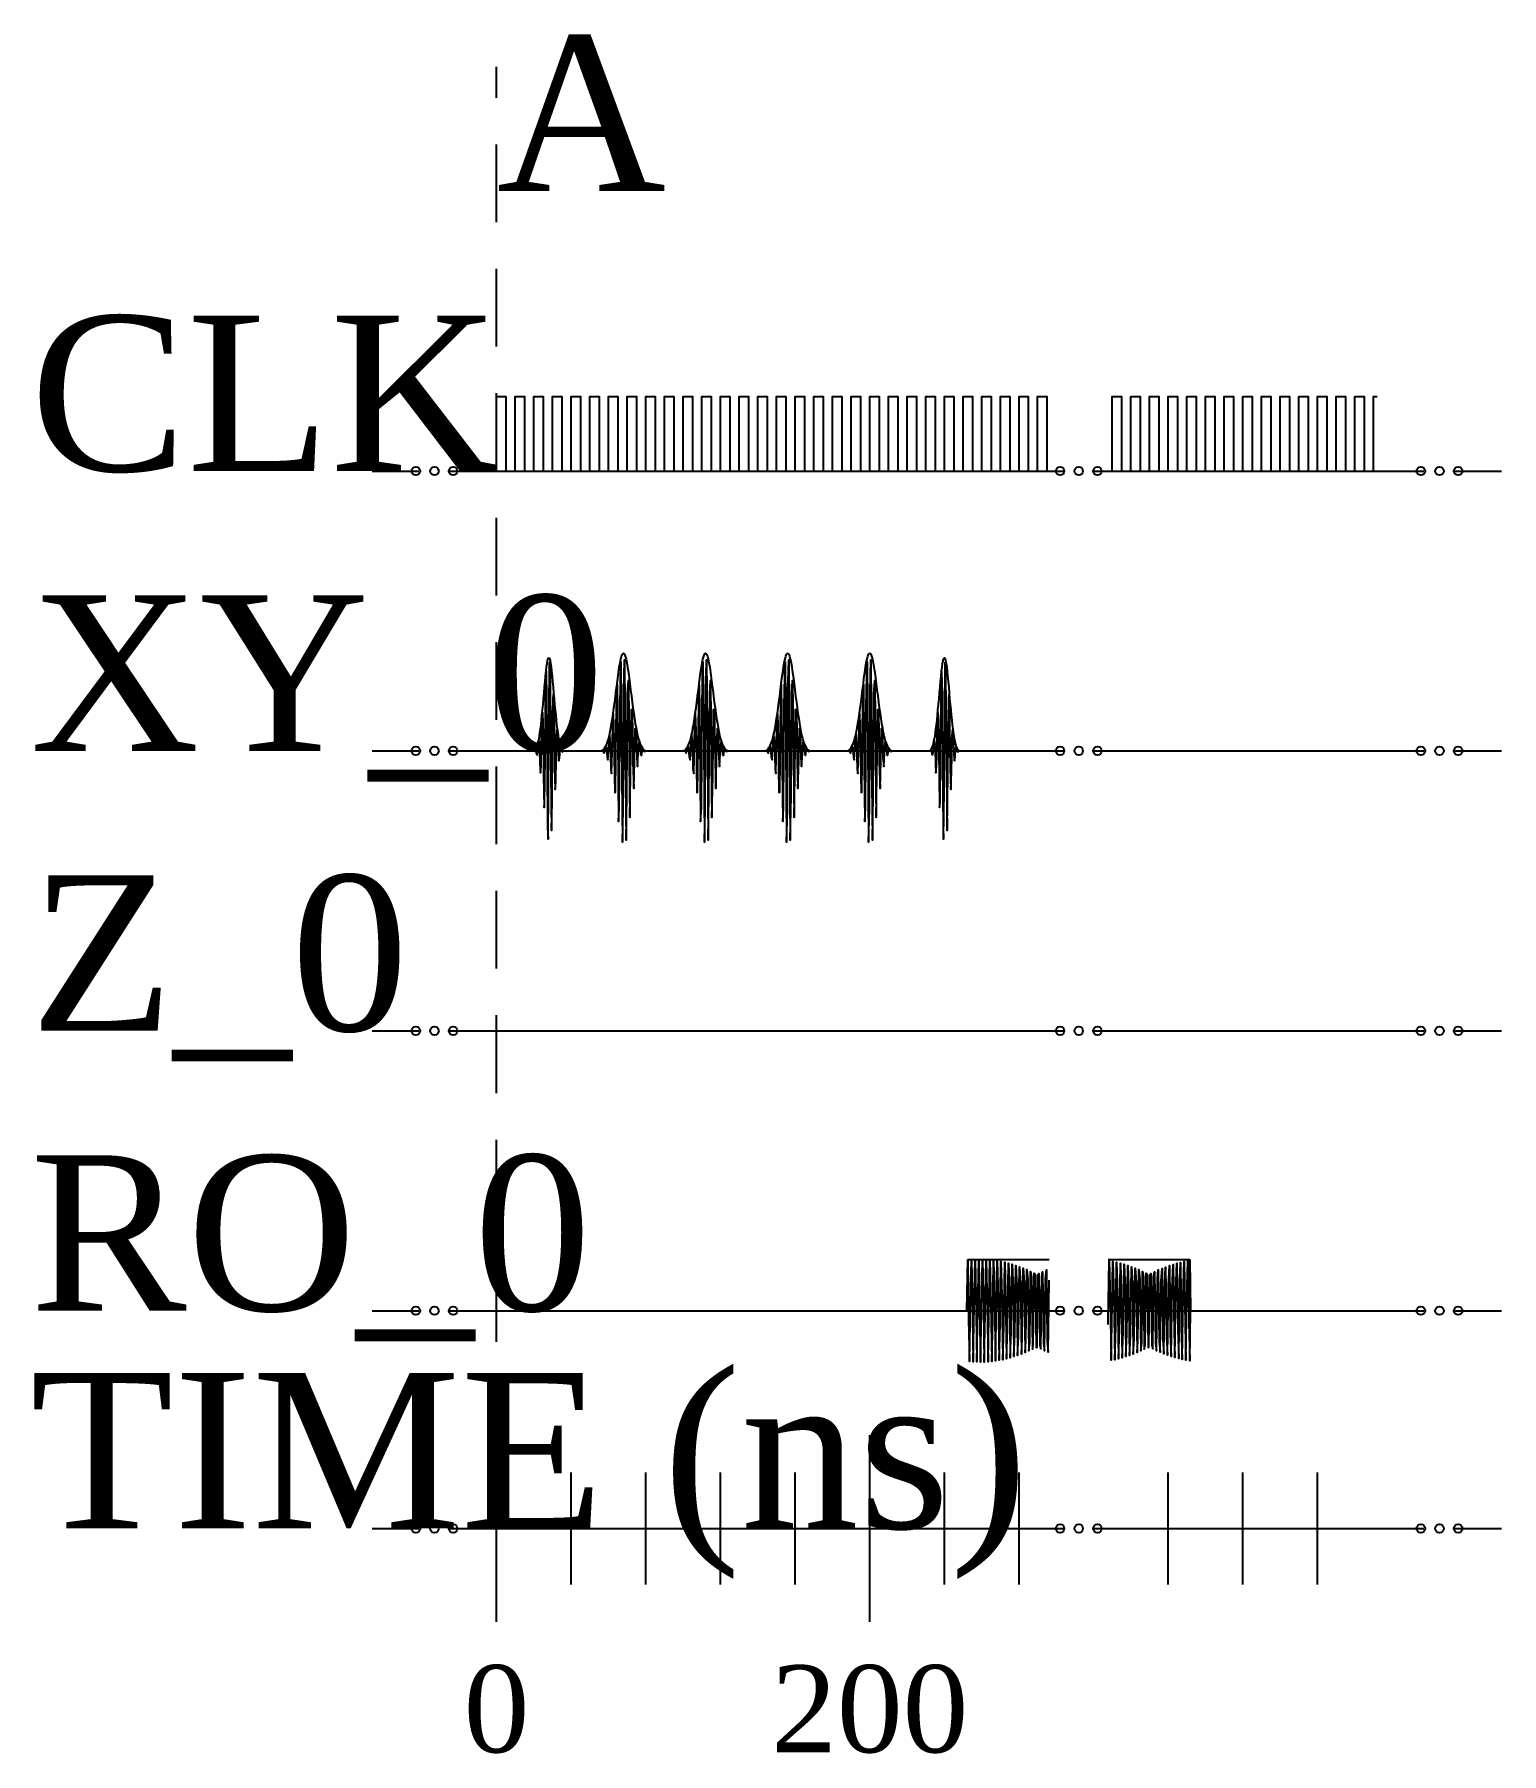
# Model space of a CAD drawing. Header units: metres. Extents: x 12 to 107, y -6 to 104.
import ezdxf
from ezdxf.enums import TextEntityAlignment as Align

# ---------------------------------------------------------------- set-up
doc = ezdxf.new("R2010")
doc.units = ezdxf.units.M
doc.linetypes.add('DASHED', pattern=[8, 5, -3])
for name, color, linetype in [('BASE', 8, 'Continuous'), ('CLK', 7, 'Continuous'), ('TEXT', 7, 'Continuous'), ('WAVE', 7, 'Continuous')]:
    doc.layers.add(name, color=color, linetype=linetype)
doc.styles.add('TNR', font='Times New Roman.ttf')

msp = doc.modelspace()

# ---------------------------------------------------------------- linework, layer by layer
at = {"layer": 'BASE', "linetype": 'DASHED'}
msp.add_line((42, 4), (42, 102), dxfattribs=at)
at = {"layer": 'BASE'}
for p, q in [((34, 76), (37, 76)), ((39, 76), (78.44, 76)), ((80.44, 76), (101.64, 76)), ((103.64, 76), (106.64, 76)), ((34, 58), (37, 58)), ((39, 58), (78.44, 58)), ((80.44, 58), (101.64, 58)), ((103.64, 58), (106.64, 58)), ((34, 40), (37, 40)), ((39, 40), (78.44, 40)), ((80.44, 40), (101.64, 40)), ((103.64, 40), (106.64, 40)), ((34, 22), (37, 22)), ((39, 22), (78.44, 22)), ((80.44, 22), (101.64, 22)), ((103.64, 22), (106.64, 22)), ((42, 2), (42, 14)), ((66, 2), (66, 14)), ((46.8, 4.4), (46.8, 11.6)), ((51.6, 4.4), (51.6, 11.6)), ((56.4, 4.4), (56.4, 11.6)), ((61.2, 4.4), (61.2, 11.6)), ((70.8, 4.4), (70.8, 11.6)), ((75.6, 4.4), (75.6, 11.6)), ((85.2, 4.4), (85.2, 11.6)), ((90, 4.4), (90, 11.6)), ((94.8, 4.4), (94.8, 11.6)), ((34, 8), (37, 8)), ((39, 8), (78.44, 8)), ((80.44, 8), (101.64, 8)), ((103.64, 8), (106.64, 8))]:
    msp.add_line(p, q, dxfattribs=at)
at = {"layer": 'CLK'}
for points in [[(42, 80.8), (42.6, 80.8), (42.6, 76), (43.2, 76), (43.2, 80.8), (43.8, 80.8), (43.8, 76), (44.4, 76), (44.4, 80.8), (45, 80.8), (45, 76), (45.6, 76), (45.6, 80.8), (46.2, 80.8), (46.2, 76), (46.8, 76), (46.8, 80.8), (47.4, 80.8), (47.4, 76), (48, 76), (48, 80.8), (48.6, 80.8), (48.6, 76), (49.2, 76), (49.2, 80.8), (49.8, 80.8), (49.8, 76), (50.4, 76), (50.4, 80.8), (51, 80.8), (51, 76), (51.6, 76), (51.6, 80.8), (52.2, 80.8), (52.2, 76), (52.8, 76), (52.8, 80.8), (53.4, 80.8), (53.4, 76), (54, 76), (54, 80.8), (54.6, 80.8), (54.6, 76), (55.2, 76), (55.2, 80.8), (55.8, 80.8), (55.8, 76), (56.4, 76), (56.4, 80.8), (57, 80.8), (57, 76), (57.6, 76), (57.6, 80.8), (58.2, 80.8), (58.2, 76), (58.8, 76), (58.8, 80.8), (59.4, 80.8), (59.4, 76), (60, 76), (60, 80.8), (60.6, 80.8), (60.6, 76), (61.2, 76), (61.2, 80.8), (61.8, 80.8), (61.8, 76), (62.4, 76), (62.4, 80.8), (63, 80.8), (63, 76), (63.6, 76), (63.6, 80.8), (64.2, 80.8), (64.2, 76), (64.8, 76), (64.8, 80.8), (65.4, 80.8), (65.4, 76), (66, 76), (66, 80.8), (66.6, 80.8), (66.6, 76), (67.2, 76), (67.2, 80.8), (67.8, 80.8), (67.8, 76), (68.4, 76), (68.4, 80.8), (69, 80.8), (69, 76), (69.6, 76), (69.6, 80.8), (70.2, 80.8), (70.2, 76), (70.8, 76), (70.8, 80.8), (71.4, 80.8), (71.4, 76), (72, 76), (72, 80.8), (72.6, 80.8), (72.6, 76), (73.2, 76), (73.2, 80.8), (73.8, 80.8), (73.8, 76), (74.4, 76), (74.4, 80.8), (75, 80.8), (75, 76), (75.6, 76), (75.6, 80.8), (76.2, 80.8), (76.2, 76), (76.8, 76), (76.8, 80.8), (77.4, 80.8), (77.4, 76), (77.54, 76)], [(81.34, 76), (81.6, 76), (81.6, 80.8), (82.2, 80.8), (82.2, 76), (82.8, 76), (82.8, 80.8), (83.4, 80.8), (83.4, 76), (84, 76), (84, 80.8), (84.6, 80.8), (84.6, 76), (85.2, 76), (85.2, 80.8), (85.8, 80.8), (85.8, 76), (86.4, 76), (86.4, 80.8), (87, 80.8), (87, 76), (87.6, 76), (87.6, 80.8), (88.2, 80.8), (88.2, 76), (88.8, 76), (88.8, 80.8), (89.4, 80.8), (89.4, 76), (90, 76), (90, 80.8), (90.6, 80.8), (90.6, 76), (91.2, 76), (91.2, 80.8), (91.8, 80.8), (91.8, 76), (92.4, 76), (92.4, 80.8), (93, 80.8), (93, 76), (93.6, 76), (93.6, 80.8), (94.2, 80.8), (94.2, 76), (94.8, 76), (94.8, 80.8), (95.4, 80.8), (95.4, 76), (96, 76), (96, 80.8), (96.6, 80.8), (96.6, 76), (97.2, 76), (97.2, 80.8), (97.8, 80.8), (97.8, 76), (98.4, 76), (98.4, 80.8), (98.64, 80.8)]]:
    msp.add_lwpolyline(points, dxfattribs=at)
at = {"layer": 'WAVE', "linetype": 'DASHED'}
for points in [[(42, 58), (44.4, 58), (44.43, 58.02), (44.47, 58.05), (44.5, 58.09), (44.53, 58.14), (44.56, 58.2), (44.6, 58.28), (44.63, 58.38), (44.66, 58.49), (44.69, 58.62), (44.73, 58.78), (44.76, 58.97), (44.79, 59.18), (44.82, 59.42), (44.86, 59.68), (44.89, 59.98), (44.92, 60.3), (44.95, 60.64), (44.99, 60.99), (45.02, 61.36), (45.05, 61.74), (45.08, 62.11), (45.12, 62.47), (45.15, 62.81), (45.18, 63.12), (45.21, 63.4), (45.25, 63.63), (45.28, 63.81), (45.31, 63.93), (45.34, 63.99), (45.38, 63.99), (45.41, 63.93), (45.44, 63.81), (45.47, 63.63), (45.51, 63.4), (45.54, 63.12), (45.57, 62.81), (45.6, 62.47), (45.64, 62.11), (45.67, 61.74), (45.7, 61.36), (45.73, 60.99), (45.77, 60.64), (45.8, 60.3), (45.83, 59.98), (45.86, 59.68), (45.9, 59.42), (45.93, 59.18), (45.96, 58.97), (45.99, 58.78), (46.03, 58.62), (46.06, 58.49), (46.09, 58.38), (46.12, 58.28), (46.16, 58.2), (46.19, 58.14), (46.22, 58.09), (46.25, 58.05), (46.29, 58.02), (46.32, 58), (48.72, 58), (48.77, 58.02), (48.82, 58.06), (48.87, 58.1), (48.92, 58.15), (48.96, 58.22), (49.01, 58.3), (49.06, 58.39), (49.11, 58.51), (49.16, 58.65), (49.21, 58.82), (49.26, 59.01), (49.31, 59.24), (49.35, 59.49), (49.4, 59.77), (49.45, 60.08), (49.5, 60.41), (49.55, 60.77), (49.6, 61.14), (49.65, 61.53), (49.7, 61.92), (49.75, 62.31), (49.79, 62.69), (49.84, 63.05), (49.89, 63.38), (49.94, 63.67), (49.99, 63.91), (50.04, 64.1), (50.09, 64.23), (50.14, 64.29), (50.18, 64.29), (50.23, 64.23), (50.28, 64.1), (50.33, 63.91), (50.38, 63.67), (50.43, 63.38), (50.48, 63.05), (50.53, 62.69), (50.57, 62.31), (50.62, 61.92), (50.67, 61.53), (50.72, 61.14), (50.77, 60.77), (50.82, 60.41), (50.87, 60.08), (50.92, 59.77), (50.97, 59.49), (51.01, 59.24), (51.06, 59.01), (51.11, 58.82), (51.16, 58.65), (51.21, 58.51), (51.26, 58.39), (51.31, 58.3), (51.36, 58.22), (51.4, 58.15), (51.45, 58.1), (51.5, 58.06), (51.55, 58.02), (51.6, 58), (54, 58), (54.05, 58.02), (54.1, 58.06), (54.15, 58.1), (54.2, 58.15), (54.24, 58.22), (54.29, 58.3), (54.34, 58.39), (54.39, 58.51), (54.44, 58.65), (54.49, 58.82), (54.54, 59.01), (54.59, 59.24), (54.63, 59.49), (54.68, 59.77), (54.73, 60.08), (54.78, 60.41), (54.83, 60.77), (54.88, 61.14), (54.93, 61.53), (54.98, 61.92), (55.03, 62.31), (55.07, 62.69), (55.12, 63.05), (55.17, 63.38), (55.22, 63.67), (55.27, 63.91), (55.32, 64.1), (55.37, 64.23), (55.42, 64.29), (55.46, 64.29), (55.51, 64.23), (55.56, 64.1), (55.61, 63.91), (55.66, 63.67), (55.71, 63.38), (55.76, 63.05), (55.81, 62.69), (55.85, 62.31), (55.9, 61.92), (55.95, 61.53), (56, 61.14), (56.05, 60.77), (56.1, 60.41), (56.15, 60.08), (56.2, 59.77), (56.25, 59.49), (56.29, 59.24), (56.34, 59.01), (56.39, 58.82), (56.44, 58.65), (56.49, 58.51), (56.54, 58.39), (56.59, 58.3), (56.64, 58.22), (56.68, 58.15), (56.73, 58.1), (56.78, 58.06), (56.83, 58.02), (56.88, 58), (59.28, 58), (59.33, 58.02), (59.38, 58.06), (59.43, 58.1), (59.48, 58.15), (59.52, 58.22), (59.57, 58.3), (59.62, 58.39), (59.67, 58.51), (59.72, 58.65), (59.77, 58.82), (59.82, 59.01), (59.87, 59.24), (59.91, 59.49), (59.96, 59.77), (60.01, 60.08), (60.06, 60.41), (60.11, 60.77), (60.16, 61.14), (60.21, 61.53), (60.26, 61.92), (60.31, 62.31), (60.35, 62.69), (60.4, 63.05), (60.45, 63.38), (60.5, 63.67), (60.55, 63.91), (60.6, 64.1), (60.65, 64.23), (60.7, 64.29), (60.74, 64.29), (60.79, 64.23), (60.84, 64.1), (60.89, 63.91), (60.94, 63.67), (60.99, 63.38), (61.04, 63.05), (61.09, 62.69), (61.13, 62.31), (61.18, 61.92), (61.23, 61.53), (61.28, 61.14), (61.33, 60.77), (61.38, 60.41), (61.43, 60.08), (61.48, 59.77), (61.53, 59.49), (61.57, 59.24), (61.62, 59.01), (61.67, 58.82), (61.72, 58.65), (61.77, 58.51), (61.82, 58.39), (61.87, 58.3), (61.92, 58.22), (61.96, 58.15), (62.01, 58.1), (62.06, 58.06), (62.11, 58.02), (62.16, 58), (64.56, 58), (64.61, 58.02), (64.66, 58.06), (64.71, 58.1), (64.76, 58.15), (64.8, 58.22), (64.85, 58.3), (64.9, 58.39), (64.95, 58.51), (65, 58.65), (65.05, 58.82), (65.1, 59.01), (65.15, 59.24), (65.19, 59.49), (65.24, 59.77), (65.29, 60.08), (65.34, 60.41), (65.39, 60.77), (65.44, 61.14), (65.49, 61.53), (65.54, 61.92), (65.59, 62.31), (65.63, 62.69), (65.68, 63.05), (65.73, 63.38), (65.78, 63.67), (65.83, 63.91), (65.88, 64.1), (65.93, 64.23), (65.98, 64.29), (66.02, 64.29), (66.07, 64.23), (66.12, 64.1), (66.17, 63.91), (66.22, 63.67), (66.27, 63.38), (66.32, 63.05), (66.37, 62.69), (66.41, 62.31), (66.46, 61.92), (66.51, 61.53), (66.56, 61.14), (66.61, 60.77), (66.66, 60.41), (66.71, 60.08), (66.76, 59.77), (66.81, 59.49), (66.85, 59.24), (66.9, 59.01), (66.95, 58.82), (67, 58.65), (67.05, 58.51), (67.1, 58.39), (67.15, 58.3), (67.2, 58.22), (67.24, 58.15), (67.29, 58.1), (67.34, 58.06), (67.39, 58.02), (67.44, 58), (69.84, 58), (69.87, 58.02), (69.91, 58.05), (69.94, 58.09), (69.97, 58.14), (70, 58.2), (70.04, 58.28), (70.07, 58.38), (70.1, 58.49), (70.13, 58.62), (70.17, 58.78), (70.2, 58.97), (70.23, 59.18), (70.26, 59.42), (70.3, 59.68), (70.33, 59.98), (70.36, 60.3), (70.39, 60.64), (70.43, 60.99), (70.46, 61.36), (70.49, 61.74), (70.52, 62.11), (70.56, 62.47), (70.59, 62.81), (70.62, 63.12), (70.65, 63.4), (70.69, 63.63), (70.72, 63.81), (70.75, 63.93), (70.78, 63.99), (70.82, 63.99), (70.85, 63.93), (70.88, 63.81), (70.91, 63.63), (70.95, 63.4), (70.98, 63.12), (71.01, 62.81), (71.04, 62.47), (71.08, 62.11), (71.11, 61.74), (71.14, 61.36), (71.17, 60.99), (71.21, 60.64), (71.24, 60.3), (71.27, 59.98), (71.3, 59.68), (71.34, 59.42), (71.37, 59.18), (71.4, 58.97), (71.43, 58.78), (71.47, 58.62), (71.5, 58.49), (71.53, 58.38), (71.56, 58.28), (71.6, 58.2), (71.63, 58.14), (71.66, 58.09), (71.69, 58.05), (71.73, 58.02), (71.76, 58), (77.54, 58)], [(81.34, 58), (98.64, 58)], [(42, 22), (72.24, 22), (72.3, 25.3), (72.36, 25.3), (72.42, 25.3), (72.48, 25.3), (72.54, 25.3), (72.6, 25.3), (72.66, 25.3), (72.72, 25.3), (72.78, 25.3), (72.84, 25.3), (72.89, 25.3), (72.95, 25.3), (73.01, 25.3), (73.07, 25.3), (73.13, 25.3), (73.19, 25.3), (73.25, 25.3), (73.31, 25.3), (73.37, 25.3), (73.43, 25.3), (73.49, 25.3), (73.55, 25.3), (73.61, 25.3), (73.67, 25.3), (73.73, 25.3), (73.79, 25.3), (73.85, 25.3), (73.91, 25.3), (73.97, 25.3), (74.03, 25.3), (74.08, 25.3), (74.14, 25.3), (74.2, 25.3), (74.26, 25.3), (74.32, 25.3), (74.38, 25.3), (74.44, 25.3), (74.5, 25.3), (74.56, 25.3), (74.62, 25.3), (74.68, 25.3), (74.74, 25.3), (74.8, 25.3), (74.86, 25.3), (74.92, 25.3), (74.98, 25.3), (75.04, 25.3), (75.1, 25.3), (75.16, 25.3), (75.22, 25.3), (75.27, 25.3), (75.33, 25.3), (75.39, 25.3), (75.45, 25.3), (75.51, 25.3), (75.57, 25.3), (75.63, 25.3), (75.69, 25.3), (75.75, 25.3), (75.81, 25.3), (75.87, 25.3), (75.93, 25.3), (75.99, 25.3), (76.05, 25.3), (76.11, 25.3), (76.17, 25.3), (76.23, 25.3), (76.29, 25.3), (76.35, 25.3), (76.41, 25.3), (76.46, 25.3), (76.52, 25.3), (76.58, 25.3), (76.64, 25.3), (76.7, 25.3), (76.76, 25.3), (76.82, 25.3), (76.88, 25.3), (76.94, 25.3), (77, 25.3), (77.06, 25.3), (77.12, 25.3), (77.18, 25.3), (77.24, 25.3), (77.3, 25.3), (77.36, 25.3), (77.42, 25.3), (77.48, 25.3), (77.54, 25.3), (77.54, 25.3)], [(81.34, 25.3), (81.34, 25.3), (81.4, 25.3), (81.46, 25.3), (81.52, 25.3), (81.58, 25.3), (81.64, 25.3), (81.7, 25.3), (81.76, 25.3), (81.82, 25.3), (81.88, 25.3), (81.94, 25.3), (82, 25.3), (82.06, 25.3), (82.12, 25.3), (82.18, 25.3), (82.24, 25.3), (82.3, 25.3), (82.36, 25.3), (82.42, 25.3), (82.47, 25.3), (82.53, 25.3), (82.59, 25.3), (82.65, 25.3), (82.71, 25.3), (82.77, 25.3), (82.83, 25.3), (82.89, 25.3), (82.95, 25.3), (83.01, 25.3), (83.07, 25.3), (83.13, 25.3), (83.19, 25.3), (83.25, 25.3), (83.31, 25.3), (83.37, 25.3), (83.43, 25.3), (83.49, 25.3), (83.55, 25.3), (83.61, 25.3), (83.66, 25.3), (83.72, 25.3), (83.78, 25.3), (83.84, 25.3), (83.9, 25.3), (83.96, 25.3), (84.02, 25.3), (84.08, 25.3), (84.14, 25.3), (84.2, 25.3), (84.26, 25.3), (84.32, 25.3), (84.38, 25.3), (84.44, 25.3), (84.5, 25.3), (84.56, 25.3), (84.62, 25.3), (84.68, 25.3), (84.74, 25.3), (84.8, 25.3), (84.85, 25.3), (84.91, 25.3), (84.97, 25.3), (85.03, 25.3), (85.09, 25.3), (85.15, 25.3), (85.21, 25.3), (85.27, 25.3), (85.33, 25.3), (85.39, 25.3), (85.45, 25.3), (85.51, 25.3), (85.57, 25.3), (85.63, 25.3), (85.69, 25.3), (85.75, 25.3), (85.81, 25.3), (85.87, 25.3), (85.93, 25.3), (85.99, 25.3), (86.04, 25.3), (86.1, 25.3), (86.16, 25.3), (86.22, 25.3), (86.28, 25.3), (86.34, 25.3), (86.4, 25.3), (86.46, 25.3), (86.52, 25.3), (86.58, 25.3), (86.64, 22), (98.64, 22)]]:
    msp.add_lwpolyline(points, dxfattribs=at)
at = {"layer": 'WAVE'}
for points in [[(42, 58), (44.4, 58), (44.43, 58.02), (44.47, 58.05), (44.5, 58.05), (44.53, 57.96), (44.56, 57.82), (44.6, 57.74), (44.63, 57.88), (44.66, 58.25), (44.69, 58.61), (44.73, 58.62), (44.76, 58.05), (44.79, 57.16), (44.82, 56.59), (44.86, 57), (44.89, 58.42), (44.92, 60.01), (44.95, 60.48), (44.99, 59.09), (45.02, 56.45), (45.05, 54.37), (45.08, 54.64), (45.12, 57.53), (45.15, 61.26), (45.18, 63.12), (45.21, 61.44), (45.25, 57.1), (45.28, 53.08), (45.31, 52.32), (45.34, 55.52), (45.38, 60.48), (45.41, 63.68), (45.44, 62.92), (45.47, 58.9), (45.51, 54.56), (45.54, 52.88), (45.57, 54.74), (45.6, 58.47), (45.64, 61.36), (45.67, 61.63), (45.7, 59.55), (45.73, 56.91), (45.77, 55.52), (45.8, 55.99), (45.83, 57.58), (45.86, 59), (45.9, 59.41), (45.93, 58.84), (45.96, 57.95), (45.99, 57.38), (46.03, 57.39), (46.06, 57.75), (46.09, 58.12), (46.12, 58.26), (46.16, 58.18), (46.19, 58.04), (46.22, 57.95), (46.25, 57.95), (46.29, 57.98), (46.32, 58), (48.72, 58), (48.77, 58.02), (48.82, 58.03), (48.87, 57.94), (48.92, 57.86), (48.96, 58.02), (49.01, 58.29), (49.06, 58.18), (49.11, 57.63), (49.16, 57.43), (49.21, 58.17), (49.26, 59.01), (49.31, 58.45), (49.35, 56.83), (49.4, 56.55), (49.45, 58.65), (49.5, 60.41), (49.55, 58.73), (49.6, 55.33), (49.65, 55.34), (49.7, 59.62), (49.75, 62.28), (49.79, 58.75), (49.84, 53.46), (49.89, 54.35), (49.94, 60.88), (49.99, 63.74), (50.04, 58.32), (50.09, 52.14), (50.14, 54.25), (50.18, 61.75), (50.23, 63.86), (50.28, 57.68), (50.33, 52.26), (50.38, 55.12), (50.43, 61.65), (50.48, 62.54), (50.53, 57.25), (50.57, 53.72), (50.62, 56.38), (50.67, 60.66), (50.72, 60.67), (50.77, 57.27), (50.82, 55.59), (50.87, 57.35), (50.92, 59.45), (50.97, 59.17), (51.01, 57.55), (51.06, 56.99), (51.11, 57.83), (51.16, 58.57), (51.21, 58.37), (51.26, 57.82), (51.31, 57.71), (51.36, 57.98), (51.4, 58.14), (51.45, 58.06), (51.5, 57.97), (51.55, 57.98), (51.6, 58), (54, 58), (54.05, 58.02), (54.1, 58.03), (54.15, 57.94), (54.2, 57.86), (54.24, 58.02), (54.29, 58.29), (54.34, 58.18), (54.39, 57.63), (54.44, 57.43), (54.49, 58.17), (54.54, 59.01), (54.59, 58.45), (54.63, 56.83), (54.68, 56.55), (54.73, 58.65), (54.78, 60.41), (54.83, 58.73), (54.88, 55.33), (54.93, 55.34), (54.98, 59.62), (55.03, 62.28), (55.07, 58.75), (55.12, 53.46), (55.17, 54.35), (55.22, 60.88), (55.27, 63.74), (55.32, 58.32), (55.37, 52.14), (55.42, 54.25), (55.46, 61.75), (55.51, 63.86), (55.56, 57.68), (55.61, 52.26), (55.66, 55.12), (55.71, 61.65), (55.76, 62.54), (55.81, 57.25), (55.85, 53.72), (55.9, 56.38), (55.95, 60.66), (56, 60.67), (56.05, 57.27), (56.1, 55.59), (56.15, 57.35), (56.2, 59.45), (56.25, 59.17), (56.29, 57.55), (56.34, 56.99), (56.39, 57.83), (56.44, 58.57), (56.49, 58.37), (56.54, 57.82), (56.59, 57.71), (56.64, 57.98), (56.68, 58.14), (56.73, 58.06), (56.78, 57.97), (56.83, 57.98), (56.88, 58), (59.28, 58), (59.33, 58.02), (59.38, 58.03), (59.43, 57.94), (59.48, 57.86), (59.52, 58.02), (59.57, 58.29), (59.62, 58.18), (59.67, 57.63), (59.72, 57.43), (59.77, 58.17), (59.82, 59.01), (59.87, 58.45), (59.91, 56.83), (59.96, 56.55), (60.01, 58.65), (60.06, 60.41), (60.11, 58.73), (60.16, 55.33), (60.21, 55.34), (60.26, 59.62), (60.31, 62.28), (60.35, 58.75), (60.4, 53.46), (60.45, 54.35), (60.5, 60.88), (60.55, 63.74), (60.6, 58.32), (60.65, 52.14), (60.7, 54.25), (60.74, 61.75), (60.79, 63.86), (60.84, 57.68), (60.89, 52.26), (60.94, 55.12), (60.99, 61.65), (61.04, 62.54), (61.09, 57.25), (61.13, 53.72), (61.18, 56.38), (61.23, 60.66), (61.28, 60.67), (61.33, 57.27), (61.38, 55.59), (61.43, 57.35), (61.48, 59.45), (61.53, 59.17), (61.57, 57.55), (61.62, 56.99), (61.67, 57.83), (61.72, 58.57), (61.77, 58.37), (61.82, 57.82), (61.87, 57.71), (61.92, 57.98), (61.96, 58.14), (62.01, 58.06), (62.06, 57.97), (62.11, 57.98), (62.16, 58), (64.56, 58), (64.61, 58.02), (64.66, 58.03), (64.71, 57.94), (64.76, 57.86), (64.8, 58.02), (64.85, 58.29), (64.9, 58.18), (64.95, 57.63), (65, 57.43), (65.05, 58.17), (65.1, 59.01), (65.15, 58.45), (65.19, 56.83), (65.24, 56.55), (65.29, 58.65), (65.34, 60.41), (65.39, 58.73), (65.44, 55.33), (65.49, 55.34), (65.54, 59.62), (65.59, 62.28), (65.63, 58.75), (65.68, 53.46), (65.73, 54.35), (65.78, 60.88), (65.83, 63.74), (65.88, 58.32), (65.93, 52.14), (65.98, 54.25), (66.02, 61.75), (66.07, 63.86), (66.12, 57.68), (66.17, 52.26), (66.22, 55.12), (66.27, 61.65), (66.32, 62.54), (66.37, 57.25), (66.41, 53.72), (66.46, 56.38), (66.51, 60.66), (66.56, 60.67), (66.61, 57.27), (66.66, 55.59), (66.71, 57.35), (66.76, 59.45), (66.81, 59.17), (66.85, 57.55), (66.9, 56.99), (66.95, 57.83), (67, 58.57), (67.05, 58.37), (67.1, 57.82), (67.15, 57.71), (67.2, 57.98), (67.24, 58.14), (67.29, 58.06), (67.34, 57.97), (67.39, 57.98), (67.44, 58), (69.84, 58), (69.87, 58.02), (69.91, 58.05), (69.94, 58.05), (69.97, 57.96), (70, 57.82), (70.04, 57.74), (70.07, 57.88), (70.1, 58.25), (70.13, 58.61), (70.17, 58.62), (70.2, 58.05), (70.23, 57.16), (70.26, 56.59), (70.3, 57), (70.33, 58.42), (70.36, 60.01), (70.39, 60.48), (70.43, 59.09), (70.46, 56.45), (70.49, 54.37), (70.52, 54.64), (70.56, 57.53), (70.59, 61.26), (70.62, 63.12), (70.65, 61.44), (70.69, 57.1), (70.72, 53.08), (70.75, 52.32), (70.78, 55.52), (70.82, 60.48), (70.85, 63.68), (70.88, 62.92), (70.91, 58.9), (70.95, 54.56), (70.98, 52.88), (71.01, 54.74), (71.04, 58.47), (71.08, 61.36), (71.11, 61.63), (71.14, 59.55), (71.17, 56.91), (71.21, 55.52), (71.24, 55.99), (71.27, 57.58), (71.3, 59), (71.34, 59.41), (71.37, 58.84), (71.4, 57.95), (71.43, 57.38), (71.47, 57.39), (71.5, 57.75), (71.53, 58.12), (71.56, 58.26), (71.6, 58.18), (71.63, 58.04), (71.66, 57.95), (71.69, 57.95), (71.73, 57.98), (71.76, 58), (77.54, 58)], [(81.34, 58), (98.64, 58)], [(42, 22), (72.24, 22), (72.3, 25.24), (72.36, 21.43), (72.42, 18.74), (72.48, 22.49), (72.54, 25.27), (72.6, 21.6), (72.66, 18.72), (72.72, 22.32), (72.78, 25.29), (72.84, 21.77), (72.89, 18.71), (72.95, 22.15), (73.01, 25.3), (73.07, 21.94), (73.13, 18.7), (73.19, 21.97), (73.25, 25.3), (73.31, 22.11), (73.37, 18.7), (73.43, 21.8), (73.49, 25.29), (73.55, 22.28), (73.61, 18.72), (73.67, 21.63), (73.73, 25.27), (73.79, 22.45), (73.85, 18.74), (73.91, 21.46), (73.97, 25.25), (74.03, 22.62), (74.08, 18.77), (74.14, 21.29), (74.2, 25.21), (74.26, 22.79), (74.32, 18.81), (74.38, 21.13), (74.44, 25.17), (74.5, 22.95), (74.56, 18.85), (74.62, 20.96), (74.68, 25.12), (74.74, 23.12), (74.8, 18.91), (74.86, 20.8), (74.92, 25.06), (74.98, 23.28), (75.04, 18.97), (75.1, 20.64), (75.16, 24.99), (75.22, 23.43), (75.27, 19.05), (75.33, 20.49), (75.39, 24.91), (75.45, 23.59), (75.51, 19.13), (75.57, 20.34), (75.63, 24.83), (75.69, 23.73), (75.75, 19.21), (75.81, 20.19), (75.87, 24.74), (75.93, 23.88), (75.99, 19.31), (76.05, 20.05), (76.11, 24.64), (76.17, 24.01), (76.23, 19.41), (76.29, 19.92), (76.35, 24.53), (76.41, 24.15), (76.46, 19.52), (76.52, 19.79), (76.58, 24.42), (76.64, 24.28), (76.7, 19.64), (76.76, 19.66), (76.82, 24.3), (76.88, 24.4), (76.94, 19.76), (77, 19.55), (77.06, 24.17), (77.12, 24.51), (77.18, 19.89), (77.24, 19.43), (77.3, 24.04), (77.36, 24.62), (77.42, 20.03), (77.48, 19.33), (77.54, 23.91), (77.54, 23.96)], [(81.34, 21.12), (81.34, 21.29), (81.4, 25.21), (81.46, 22.79), (81.52, 18.81), (81.58, 21.13), (81.64, 25.17), (81.7, 22.95), (81.76, 18.85), (81.82, 20.96), (81.88, 25.12), (81.94, 23.12), (82, 18.91), (82.06, 20.8), (82.12, 25.06), (82.18, 23.28), (82.24, 18.97), (82.3, 20.64), (82.36, 24.99), (82.42, 23.43), (82.47, 19.05), (82.53, 20.49), (82.59, 24.91), (82.65, 23.59), (82.71, 19.13), (82.77, 20.34), (82.83, 24.83), (82.89, 23.73), (82.95, 19.21), (83.01, 20.19), (83.07, 24.74), (83.13, 23.88), (83.19, 19.31), (83.25, 20.05), (83.31, 24.64), (83.37, 24.01), (83.43, 19.41), (83.49, 19.92), (83.55, 24.53), (83.61, 24.15), (83.66, 19.52), (83.72, 19.79), (83.78, 24.42), (83.84, 24.28), (83.9, 19.64), (83.96, 19.66), (84.02, 24.3), (84.08, 24.4), (84.14, 19.76), (84.2, 19.55), (84.26, 24.17), (84.32, 24.51), (84.38, 19.89), (84.44, 19.43), (84.5, 24.04), (84.56, 24.62), (84.62, 20.03), (84.68, 19.33), (84.74, 23.91), (84.8, 24.72), (84.85, 20.17), (84.91, 19.23), (84.97, 23.76), (85.03, 24.81), (85.09, 20.31), (85.15, 19.14), (85.21, 23.62), (85.27, 24.9), (85.33, 20.46), (85.39, 19.06), (85.45, 23.46), (85.51, 24.98), (85.57, 20.61), (85.63, 18.99), (85.69, 23.31), (85.75, 25.05), (85.81, 20.77), (85.87, 18.92), (85.93, 23.15), (85.99, 25.11), (86.04, 20.93), (86.1, 18.86), (86.16, 22.99), (86.22, 25.16), (86.28, 21.09), (86.34, 18.82), (86.4, 22.82), (86.46, 25.21), (86.52, 21.26), (86.58, 18.77), (86.64, 22), (98.64, 22)]]:
    msp.add_lwpolyline(points, dxfattribs=at)
for centre in [(36.8, 76), (38, 76), (39.2, 76), (78.24, 76), (79.44, 76), (80.64, 76), (101.44, 76), (102.64, 76), (103.84, 76), (36.8, 58), (38, 58), (39.2, 58), (78.24, 58), (79.44, 58), (80.64, 58), (101.44, 58), (102.64, 58), (103.84, 58), (36.8, 40), (38, 40), (39.2, 40), (78.24, 40), (79.44, 40), (80.64, 40), (101.44, 40), (102.64, 40), (103.84, 40), (36.8, 22), (38, 22), (39.2, 22), (78.24, 22), (79.44, 22), (80.64, 22), (101.44, 22), (102.64, 22), (103.84, 22), (36.8, 8), (38, 8), (39.2, 8), (78.24, 8), (79.44, 8), (80.64, 8), (101.44, 8), (102.64, 8), (103.84, 8)]:
    msp.add_circle(centre, 0.275, dxfattribs=at)

# ---------------------------------------------------------------- texts
at = {"layer": 'TEXT', "style": 'TNR'}
for s, p in [('A', (42, 94)), ('CLK', (12, 76)), ('XY_0', (12, 58)), ('Z_0', (12, 40)), ('RO_0', (12, 22)), ('TIME (ns)', (12, 8))]:
    msp.add_text(s, height=10, dxfattribs=at).set_placement(p)
for s, p in [('0', (42, -0.8)), ('200', (66, -0.8))]:
    msp.add_text(s, height=5.6, dxfattribs=at).set_placement(p, align=Align.TOP_CENTER)

doc.saveas('drawing.dxf')
